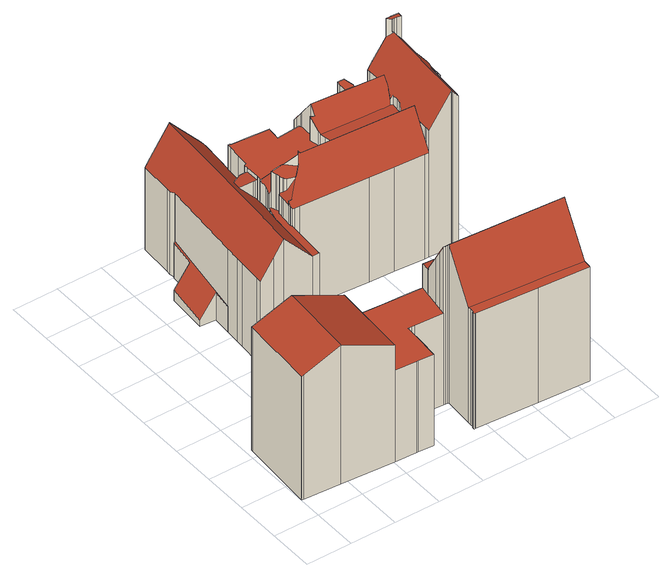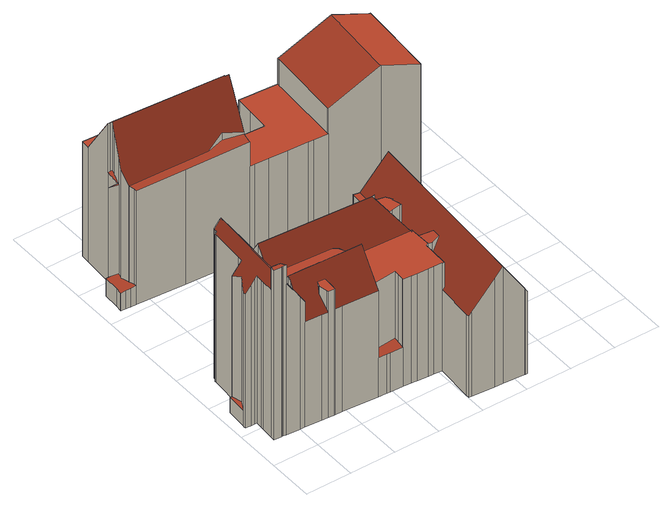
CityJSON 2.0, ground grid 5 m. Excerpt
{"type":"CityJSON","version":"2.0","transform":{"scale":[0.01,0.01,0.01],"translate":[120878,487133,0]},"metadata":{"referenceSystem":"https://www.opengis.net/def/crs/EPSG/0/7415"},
"CityObjects":{
"building1":{"type":"Building","attributes":{"dak_type":"slanted","data_area":224.18,"data_coverage":0.897,"geconstateerd":false,"gid":17597511,"h_dak_50p":15.07,"h_dak_70p":15.88,"h_dak_max":18.97,"h_dak_min":2.11,"h_maaiveld":0.057,"kas_warenhuis":false,"lod11_replace":false,"ondergronds_type":"above ground","oorspronkelijkbouwjaar":1005,"pw_actueel":"yes","pw_bron":"ahn3","reconstructie_methode":"tudelft3d-geoflow","reconstruction_skipped":false,"rmse_lod12":2.66,"rmse_lod13":3.44,"rmse_lod22":0.297,"rn":1,"status":"Pand in gebruik","t_run":385.33,"val3dity_codes_lod12":"[]","val3dity_codes_lod13":"[]","val3dity_codes_lod22":"[]"},"children":["building1-1"]},
"building1-1":{"type":"BuildingPart","parents":["building1"],"geometry":[{"type":"Solid","lod":"2.2","boundaries":[[[[0,1,2,3,4,5,6,7,8,9,10,11,12,13,14,15,16,17,18,19,20,21,22,23,24,25,26,27,28,29,30,31,32,33,34,35,36,37,38,39,40,41,42,43,44,45,46,47,48,49,50,51,52,53,54]],[[55,6,5,56,57]],[[58,29,28,59]],[[60,61,62,63]],[[64,63,62,65,66]],[[67,25,24,68]],[[69,26,25,67]],[[70,54,53,71]],[[72,10,9,73]],[[74,40,39,75]],[[73,9,8,76]],[[77,34,33,78]],[[79,41,40,74]],[[80,1,0,81]],[[82,11,10,72]],[[83,48,47,84]],[[76,8,7,85]],[[85,7,6,55]],[[86,15,14,87]],[[88,12,11,82]],[[89,87,14,13,90]],[[59,28,27,91]],[[91,27,26,69]],[[90,13,12,88]],[[92,93,87,89]],[[94,16,15,86]],[[95,35,34,77]],[[71,53,52,96]],[[96,52,51,97]],[[98,18,17,99]],[[75,39,38,100]],[[84,47,46,101]],[[102,20,19,103]],[[101,46,45,104]],[[105,106,22,21,107]],[[108,50,49,109]],[[110,111,109,112]],[[97,51,50,108]],[[99,17,16,94]],[[113,42,41,79]],[[114,44,43,115]],[[115,43,42,113]],[[100,38,37,116]],[[103,19,18,98]],[[117,118,119,120]],[[121,122,111,110]],[[112,109,49,48,83]],[[123,2,1,80]],[[124,4,3,125]],[[125,3,2,123]],[[81,0,54,70]],[[126,127,63,64]],[[66,65,128,129]],[[129,128,130,131]],[[61,30,29,58]],[[132,133,134,135]],[[136,137,127,126]],[[138,139,137,136]],[[140,141,139,138]],[[78,33,32,141,140]],[[104,45,44,114]],[[142,143,144,122,121]],[[145,146,143,142]],[[120,119,144,143]],[[146,145,147]],[[148,31,30,61,60]],[[57,56,149,150]],[[56,5,4,124]],[[151,36,35,95]],[[116,37,36,151]],[[131,130,133,132]],[[135,134,106,105]],[[152,23,22,106]],[[68,24,23,152]],[[141,32,31,148]],[[150,149,93,92]],[[153,102,118,117]],[[107,21,20,102,153]],[[90,88,82,72,73,76,85,55,154,155]],[[99,94,86,87,93,149,56,124,125,123,80,81,70,71,96,97,108,109,111,122,144,119,118,102,103,98]],[[57,150,92,89,90,155,154,55]],[[114,156,157,158,159,78,140,138,136,104]],[[116,151,95,77,78,159,158,157,156,114,115,113,79,74,75,100]],[[68,152,106,134,133,130,128,65,62,61,58,59,91,69,67]],[[131,160,161,162,147,145,142,121,110,112,83,84,101,104,136,126,64,66,129]],[[141,148,60,63,127,137,139]],[[107,153,117,120,143,146,147,162,161,160,131,132,135,105]]]],"semantics":{"surfaces":[{"type":"GroundSurface"},{"type":"WallSurface","on_footprint_edge":true},{"type":"WallSurface","on_footprint_edge":false},{"type":"RoofSurface"}],"values":[[0,1,1,2,2,1,1,1,1,1,1,1,1,1,1,1,1,1,1,1,1,1,1,1,2,1,1,1,1,1,1,1,1,1,1,1,2,1,1,1,1,1,1,1,2,2,1,1,1,1,1,2,2,2,1,2,2,2,2,1,1,2,2,2,2,1,2,1,1,1,2,2,1,1,1,2,2,1,3,3,3,3,3,3,3,3,3]]}}]},
"building2":{"type":"Building","attributes":{"dak_type":"slanted","data_area":269.65,"data_coverage":0.831,"geconstateerd":false,"gid":17598532,"h_dak_50p":14.29,"h_dak_70p":15.62,"h_dak_max":22,"h_dak_min":2.66,"h_maaiveld":0.9,"kas_warenhuis":false,"lod11_replace":false,"ondergronds_type":"above ground","oorspronkelijkbouwjaar":1905,"pw_actueel":"yes","pw_bron":"ahn3","reconstructie_methode":"tudelft3d-geoflow","reconstruction_skipped":false,"rmse_lod12":2.62,"rmse_lod13":2.63,"rmse_lod22":0.707,"rn":1,"status":"Pand in gebruik","t_run":697.75,"val3dity_codes_lod12":"[]","val3dity_codes_lod13":"[]","val3dity_codes_lod22":"[]"},"children":["building2-1"]},
"building2-1":{"type":"BuildingPart","parents":["building2"],"geometry":[{"type":"Solid","lod":"2.2","boundaries":[[[[163,164,165,166,167,168,169,170,171,172,173,174,175,176,177,178,179,180,181,182,183,184,185,186,187,188,189,190,191,192,193,194,195,196,197,198,199,200,201,202,203,204,205,206,207,208,209,210,211,212,213,214,215,216,217,218,219,220,221,222,223,224,225,226,227,228,229,230,231,232,233,234,235,236,237,238,239,240,241,242,243]],[[244,245,246]],[[247,180,179,248]],[[249,217,216,250]],[[251,252,209,208,253]],[[254,181,180,247]],[[255,182,181,254]],[[256,195,194,257]],[[258,192,191,259]],[[260,227,226,261]],[[262,236,235,263]],[[264,230,229,265]],[[250,216,215,266]],[[267,171,170,268]],[[269,270,177,176,271]],[[272,273,274,275]],[[276,219,218,277]],[[278,279,280,281]],[[282,184,183,283]],[[284,185,184,282,285]],[[286,189,188,287]],[[283,183,182,255]],[[288,289,252,251]],[[290,211,210,291]],[[292,293,294]],[[295,296,297]],[[298,174,173,299]],[[299,173,172,300]],[[301,175,174,298]],[[271,176,175,301]],[[248,179,178,302]],[[302,178,177,270]],[[303,304,305,306]],[[307,167,166,308]],[[309,310,311]],[[312,169,168,313]],[[314,315,316,317,318]],[[315,213,212,319]],[[300,172,171,267]],[[268,170,169,312]],[[320,321,322]],[[323,324,325,326]],[[327,328,329]],[[330,331,332,333]],[[334,205,204,335]],[[326,325,241,240,336]],[[337,338,324,323]],[[339,340,338,337]],[[341,242,241,325]],[[340,339,322]],[[342,343,344,345]],[[346,347,348,349]],[[349,348,350,351]],[[336,240,239,352]],[[352,239,238,353]],[[354,234,233,355]],[[353,238,237,356]],[[356,237,236,262]],[[357,358,347,346]],[[359,203,202,360]],[[361,362,360,363]],[[253,208,207,364,365]],[[366,206,205,334,367]],[[368,369,370,371]],[[266,215,214,372]],[[291,210,209,252]],[[372,214,213,315,314]],[[373,374,375,376]],[[377,378,379,380]],[[381,382,362,361]],[[367,334,383,384]],[[384,383,385,386]],[[387,388,293,292]],[[389,390,391,392]],[[392,391,393]],[[394,308,166,165,395]],[[396,190,189,286]],[[259,191,190,396]],[[395,165,164,397]],[[398,163,243,399]],[[400,401,402,403]],[[404,405,406,407]],[[408,409,410,411]],[[412,413,289,288]],[[365,364,388,387]],[[364,207,206,366]],[[369,368,329]],[[317,316,414,415]],[[416,417,418,419]],[[419,418,420,421,422]],[[423,290,424,425]],[[426,427,393]],[[318,317,273,272]],[[285,282,270,269]],[[428,429,430,431]],[[432,433,434]],[[435,436,434]],[[437,438,439,440,441]],[[442,443,444]],[[445,446,447]],[[448,449,450,451]],[[407,406,452,453]],[[453,452,454,309]],[[455,456,457,458]],[[459,460,461,462]],[[431,430,460,459]],[[287,188,187,463]],[[399,243,242,341]],[[463,187,186,464]],[[245,244,465]],[[466,467,405,404]],[[468,198,197,469]],[[470,471,390,389]],[[296,295,374,373]],[[472,473,474,475]],[[275,274,476,477]],[[477,476,277,478]],[[478,277,218,217,249]],[[415,414,479]],[[480,222,221,481]],[[482,220,219,276]],[[483,224,223,484]],[[485,486,225,224,483]],[[313,168,167,307]],[[487,488,489,490]],[[490,489,491,492]],[[493,494,495]],[[492,491,494,493]],[[464,186,185,284]],[[321,320,446,445]],[[496,497,443,442]],[[345,344,497,496]],[[462,461,488,487]],[[498,499,433,432]],[[458,457,436,435]],[[500,328,327,456,455]],[[328,500,501]],[[335,204,203,359]],[[502,503,343,342]],[[261,226,225,486]],[[475,474,486,485]],[[310,309,454,449,448]],[[451,450,308,394]],[[504,505,506,331,330]],[[265,229,228,473,472]],[[507,231,230,264]],[[397,164,163,398]],[[508,509,510]],[[509,508,413,412]],[[425,424,427,426]],[[319,212,211,290,423]],[[484,223,222,480]],[[511,512,429,428]],[[512,513,279,278]],[[386,385,513,512,511]],[[411,410,465]],[[514,515,358,357]],[[515,514,516]],[[471,470,517]],[[518,196,195,256]],[[519,520,521,522]],[[523,524,525,526]],[[527,528,438,437]],[[529,530,528,527]],[[421,420,409,408]],[[422,421,439,438]],[[371,370,530,529]],[[531,532,401,400]],[[306,305,533,534,535]],[[535,534,532,531]],[[536,537,538]],[[331,506,539,540]],[[540,539,537,536]],[[376,375,541,332]],[[333,332,541,524,523]],[[351,350,503,502]],[[542,201,200,543]],[[441,440,304,303]],[[520,544,545,546]],[[526,525,544,520,519]],[[522,521,547]],[[548,549,505,504]],[[380,379,549,548]],[[257,194,193,550]],[[550,193,192,258]],[[263,235,234,354]],[[551,232,231,507]],[[552,553,378,377]],[[469,197,196,518,554]],[[554,518,553,552]],[[555,199,198,468]],[[543,200,199,555]],[[363,360,202,201,542]],[[534,533,467,466]],[[281,280,382,381]],[[403,402,499,498]],[[546,545,417,416]],[[355,233,232,551]],[[473,228,227,260]],[[481,221,220,482]],[[318,272,275,477,478,249,250,266,372,314]],[[270,282,283,255,254,247,248,302]],[[355,551,507,264,265,472,475,485,483,484,480,481,482,276,277,476,274,273,317,415,479,556,557,558,352,353,356,262,263,354]],[[284,285,269,271,301,298,299,300,267,559,560,561,562,259,396,286,287,463,464]],[[397,398,399,341,325,324,338,340,322,321,501,500,455,458,435,434,433,563,564,311,310,448,451,394,395]],[[509,412,288,251,253,365,387,292,294,510]],[[413,508,510,294,293,388,364,366,367,384,386,511,428,565,566,567,568,569,389,392,393,427,424,290,291,252,289]],[[515,516,517,470,389,569,568,567,566,565,428,431,459,462,487,570,571,572,573,347,358]],[[401,532,534,466,404,407,453,309,311,564,563,433,499,402]],[[535,531,400,403,498,432,434,436,457,456,327,329,368,371,529,527,437,441,303,306]],[[376,332,331,540,536,538,297,296,373]],[[503,350,348,347,573,572,571,570,487,490,492,493,495,444,443,497,344,343]],[[574,547,369,329,328,501,321,445,447,496,442,444,495,494,491,575]],[[546,416,419,422,438,528,530,370,369,547,521,520]],[[410,409,420,418,417,545,544,525,524,541,375,374,295,297,538,537,539,506,505,549,379,378,553,518,256,257,550,258,259,562,561,560,559,267,268,576,246,245,465]],[[382,280,279,513,385,383,334,335,359,360,362]],[[349,351,502,342,345,496,447,446,320,322,339,337,323,326,336,352,558,557,556,479,414,316,315,319,423,425,426,393,391,390,471,517,516,514,357,346]],[[467,533,305,304,440,439,421,408,411,465,244,246,576,268,312,313,307,308,450,449,454,452,406,405]],[[281,381,361,363,542,543,555,468,469,554,552,377,380,548,504,330,333,523,526,519,522,547,574,575,491,489,488,461,460,430,429,512,278]],[[473,260,261,486,474]]]],"semantics":{"surfaces":[{"type":"GroundSurface"},{"type":"WallSurface","on_footprint_edge":false},{"type":"WallSurface","on_footprint_edge":true},{"type":"RoofSurface"}],"values":[[0,1,2,2,2,2,2,2,2,2,2,2,2,2,2,1,2,1,2,2,2,2,1,2,1,1,2,2,2,2,2,2,1,2,1,2,1,2,2,2,1,1,1,1,2,2,1,1,2,1,1,1,1,2,2,2,2,2,1,2,1,2,2,1,2,2,2,1,1,1,1,1,1,1,1,2,2,2,2,2,1,1,1,1,1,2,1,1,1,1,1,1,1,1,1,1,1,1,1,1,1,1,1,1,1,1,2,2,2,1,1,2,1,1,1,1,1,2,1,2,2,2,2,2,1,1,1,1,2,1,1,1,1,1,1,1,1,2,1,2,1,1,1,1,2,2,2,1,1,1,2,2,1,1,1,1,1,1,1,2,1,1,1,1,1,1,1,1,1,1,1,1,1,1,1,1,2,1,1,1,1,1,1,2,2,2,2,1,2,1,2,2,2,1,1,1,1,2,2,2,3,3,3,3,3,3,3,3,3,3,3,3,3,3,3,3,3,3,3,3]]}}]}
},
"vertices":[
[1450,362,6],[1438,189,6],[1437,166,6],[1266,177,6],[1252,178,6],[1013,194,6],[432,232,6],[23,259,6],[5,260,6],[6,271,6],[59,1079,6],[61,1108,6],[64,1108,6],[497,1080,6],[1064,1042,6],[1223,1032,6],[1280,1028,6],[1510,1013,6],[1710,999,6],[1867,989,6],[1915,986,6],[2613,940,6],[3142,905,6],[3204,901,6],[3262,897,6],[3310,894,6],[3309,884,6],[3304,810,6],[3293,639,6],[3272,641,6],[3268,641,6],[3170,647,6],[3160,489,6],[3138,150,6],[3132,66,6],[3131,54,6],[2568,91,6],[1885,136,6],[1880,136,6],[1870,137,6],[1872,164,6],[1881,163,6],[1885,163,6],[1885,209,6],[1887,240,6],[1910,572,6],[1899,573,6],[1900,576,6],[1880,578,6],[1853,579,6],[1544,600,6],[1505,602,6],[1476,604,6],[1466,605,6],[1465,588,6],[432,232,1655],[1013,194,1092],[1013,194,1397],[3272,641,217],[3293,639,214],[3268,641,1282],[3268,641,217],[3169,668,228],[3169,668,1282],[3169,668,1606],[3188,727,226],[3188,727,1509],[3310,894,214],[3262,897,219],[3309,884,214],[1465,588,1094],[1466,605,1094],[59,1079,1471],[6,271,1479],[1872,164,1379],[1870,137,1379],[5,260,1479],[3132,66,1367],[3138,150,1367],[1881,163,1379],[1438,189,1093],[1450,362,1094],[61,1108,1470],[1880,578,1887],[1900,576,1887],[23,259,1486],[1223,1032,1095],[1064,1042,1095],[64,1108,1472],[1064,1042,1398],[497,1080,1650],[3304,810,214],[1064,1030,1398],[1064,1030,1095],[1280,1028,1095],[3131,54,1367],[1476,604,1094],[1505,602,1094],[1710,999,1096],[1510,1013,1095],[1880,136,1379],[1899,573,1892],[1915,986,1096],[1867,989,1096],[1910,572,1892],[3142,905,1361],[3142,905,232],[2613,940,1370],[1544,600,1094],[1853,579,1095],[1863,645,1781],[1863,645,1095],[1853,579,1887],[1885,163,1379],[1887,240,1379],[1885,209,1379],[1885,136,1379],[1914,980,1383],[1914,980,1096],[1900,888,1096],[1900,888,1391],[1875,724,1654],[1875,724,1095],[1437,166,1093],[1252,178,1093],[1266,177,1093],[3129,548,1800],[3129,548,1302],[3164,818,229],[3164,818,1368],[3162,818,230],[3162,818,1369],[3164,821,1368],[3164,821,230],[3150,874,231],[3150,874,1364],[3111,492,1891],[3111,492,1312],[3131,491,1891],[3131,491,1311],[3160,489,1891],[3160,489,1310],[1898,872,1417],[1898,872,1393],[1898,872,1096],[2111,820,1477],[2111,820,1392],[2291,867,1384],[3170,647,1285],[1015,213,1092],[1015,213,1397],[2568,91,1372],[3204,901,226],[1915,986,1382],[433,247,1655],[495,1058,1650],[2415,202,1374],[2549,192,1372],[2728,180,1371],[3120,151,1367],[2738,842,1376],[2589,850,1379],[2460,857,1381],
[2291,2309,90],[1533,2359,90],[1480,2362,90],[1460,2364,90],[1454,2364,90],[1424,1914,90],[1424,1907,90],[1352,1912,90],[1043,1932,90],[928,1940,90],[789,1949,90],[793,2008,90],[809,2257,90],[815,2350,90],[829,2504,90],[826,2504,90],[839,2704,90],[669,2716,90],[698,3155,90],[868,3143,90],[886,3413,90],[900,3412,90],[901,3425,90],[890,3477,90],[894,3533,90],[918,3899,90],[938,3897,90],[947,3897,90],[1181,3881,90],[1268,3876,90],[1523,3859,90],[1553,3857,90],[1550,3820,90],[1523,3409,90],[1523,3402,90],[1609,3396,90],[1670,3392,90],[1794,3384,90],[1850,3380,90],[1942,3374,90],[2081,3365,90],[2120,3362,90],[2210,3356,90],[2597,3331,90],[2680,3325,90],[2692,3325,90],[2754,3321,90],[2825,3316,90],[3004,3304,90],[3062,3300,90],[3205,3291,90],[3242,3288,90],[3253,3288,90],[3262,3287,90],[3341,3282,90],[3338,3230,90],[3330,3106,90],[3328,3072,90],[3323,2998,90],[3346,2996,90],[3390,2993,90],[3451,2989,90],[3449,2958,90],[3448,2946,90],[3434,2728,90],[3410,2730,90],[3373,2732,90],[3329,2735,90],[3306,2736,90],[3303,2686,90],[3278,2305,90],[3277,2290,90],[3259,2291,90],[3258,2274,90],[3255,2245,90],[3190,2249,90],[3182,2250,90],[3174,2250,90],[2937,2266,90],[2894,2269,90],[2558,2291,90],[1392,2515,1128],[1392,2515,1129],[1387,2437,1128],[669,2716,162],[839,2704,415],[3341,3282,2111],[3262,3287,2112],[2754,3321,1591],[2754,3321,1345],[2692,3325,1591],[698,3155,217],[868,3143,470],[1550,3820,1058],[1553,3857,1058],[1268,3876,1382],[1181,3881,1482],[3434,2728,268],[3448,2946,271],[3258,2274,1866],[3259,2291,1865],[3329,2735,1815],[3373,2732,1757],[3253,3288,2112],[1043,1932,1476],[1352,1912,1124],[829,2504,1078],[829,2504,394],[815,2350,1074],[3249,3241,2116],[3249,3241,1963],[3259,3240,1950],[3259,3240,2116],[3330,3106,1846],[3338,3230,1847],[2192,3254,1359],[2192,3254,563],[1930,3230,570],[1930,3230,1362],[900,3412,524],[886,3413,503],[901,3425,1092],[900,3412,1092],[938,3897,1100],[918,3899,1068],[2757,3305,1591],[2757,3305,1367],[3004,3304,1341],[2825,3316,1344],[2676,3279,1590],[2676,3279,1412],[2666,3154,1587],[1417,2908,1134],[1417,2908,1318],[1263,2919,1309],[793,2008,1076],[789,1949,1076],[928,1940,1294],[809,2257,1075],[826,2504,390],[1473,2624,1561],[1473,2624,1138],[1481,2590,1139],[1481,2590,1560],[1454,2364,1136],[1460,2364,1137],[1447,2411,1352],[1447,2411,1406],[1484,2409,1406],[1424,1907,1133],[1424,1914,1133],[3205,3291,2112],[3205,3291,1892],[3238,3243,1946],[3238,3243,1977],[3238,3243,2116],[3062,3300,1676],[2953,2514,1593],[2953,2514,1721],[2948,2432,1593],[2940,2312,1594],[2940,2312,1405],[2937,2266,1333],[2937,2266,1594],[1703,2609,1559],[1703,2609,1700],[1608,2708,1560],[1453,3051,1366],[1453,3051,1319],[1455,2905,1320],[1455,2905,1363],[2210,3356,552],[2120,3362,553],[3174,2250,1949],[2941,2325,1594],[2941,2325,1425],[2946,2410,1593],[2946,2410,1559],[2894,2269,1333],[2968,2744,1592],[2968,2744,1469],[2933,2688,1463],[2933,2688,1545],[2952,2875,1554],[2952,2875,1484],[2976,2873,1483],[2976,2873,1591],[2972,2807,1476],[2972,2807,1591],[3182,2250,1962],[3190,2249,1951],[3277,2290,1842],[3278,2305,1842],[3255,2245,1867],[2965,2907,1571],[2965,2907,1529],[2081,3365,554],[1942,3374,555],[1941,3362,1365],[1941,3362,556],[1942,3374,1365],[2680,3325,1347],[2680,3325,1591],[2597,3331,1348],[2210,3356,1354],[1601,2715,1560],[1601,2715,1550],[1575,2710,1511],[1575,2710,1560],[3242,3288,2112],[1419,2907,1318],[1419,2907,1131],[1432,2907,1117],[1432,2907,1319],[1496,3359,1371],[1496,3359,1081],[1490,3241,1079],[1490,3241,1369],[1935,3295,1363],[1935,3295,564],[2209,3319,556],[2209,3319,1407],[2207,3255,563],[2207,3255,1496],[2679,3316,1591],[2679,3316,1360],[2997,3039,1712],[2997,3039,1605],[2998,3069,1604],[2998,3069,1670],[2999,3119,1600],[1460,2364,1333],[1480,2362,1333],[947,3897,1114],[1533,2359,1333],[2291,2309,1333],[2558,2291,1333],[1496,2544,1560],[1496,2544,1406],[1511,2519,1430],[1511,2519,1560],[1459,2530,1355],[1459,2530,1136],[1457,2510,1136],[1457,2510,1354],[1428,2661,1133],[1428,2661,1101],[1399,2544,1124],[1399,2544,1129],[2774,3215,1589],[2774,3215,1490],[3239,3241,1947],[3239,3241,1976],[1446,2734,1320],[1446,2734,1086],[1442,2718,1089],[1442,2718,1314],[1434,2687,1096],[1434,2687,1133],[1434,2687,1301],[3004,3304,1589],[3003,3273,1384],[3003,3273,1591],[3003,3264,1591],[3003,3264,1397],[2203,3090,1727],[2203,3090,1355],[2201,3021,1354],[2201,3021,1633],[1599,2499,1560],[1599,2499,1559],[1600,2500,1560],[1610,2508,1573],[1610,2508,1560],[1456,2690,1561],[1456,2690,1334],[1456,2690,1136],[1469,2637,1138],[1469,2637,1561],[2879,2691,1464],[2879,2691,1463],[2867,2692,1463],[2957,2585,1615],[2957,2585,1592],[2958,2600,1592],[1444,2380,1356],[1444,2380,1135],[1445,2378,1135],[1445,2378,1354],[1447,2414,1135],[1447,2414,1353],[1447,2411,1135],[1695,2596,1720],[1695,2596,1559],[1663,2550,1560],[1663,2550,1644],[2150,3031,1643],[2150,3031,1355],[2176,2942,1352],[2176,2942,1522],[894,3533,1070],[890,3477,1070],[1393,2519,1129],[1463,2575,1356],[1463,2575,1137],[1609,3396,1370],[1523,3402,1372],[2995,2981,1633],[2995,2981,1609],[3410,2730,1709],[3410,2730,270],[3384,2837,274],[3384,2837,1752],[3288,3236,1912],[3288,3236,2116],[3338,3230,2116],[3248,3227,1963],[3346,2996,1816],[3323,2998,1846],[3328,3072,1846],[3451,2989,1680],[3390,2993,1758],[3449,2958,1679],[3449,2958,271],[2183,2916,1487],[2183,2916,1352],[2197,2865,1350],[2197,2865,1482],[2213,2811,1349],[2213,2811,1475],[2223,2776,1472],[2223,2776,1400],[2265,2729,1466],[2911,2654,1516],[2911,2654,1459],[1592,2500,1560],[1592,2500,1549],[1703,2609,1740],[1717,2595,1720],[2969,2760,1592],[2969,2760,1471],[1453,3095,1366],[1453,3095,1108],[1453,3051,1104],[3306,2736,1844],[2776,3205,1505],[2776,3205,1589],[2751,3148,1587],[2207,3231,1530],[2207,3231,1358],[2207,3231,565],[2980,2945,1590],[2980,2945,1582],[2981,2951,1590],[2984,2954,1595],[1523,3409,1055],[1455,2851,1362],[1455,2851,1336],[1469,2851,1357],[1469,2851,1361],[1455,2892,1362],[1455,2892,1089],[1455,2868,1087],[1455,2868,1362],[1472,2693,1561],[1472,2693,1358],[1475,2693,1561],[1475,2693,1362],[1489,2556,1560],[1489,2556,1395],[1473,2584,1138],[1473,2584,1368],[1473,2584,1560],[1375,3060,1315],[1375,3060,1194],[1270,3013,1309],[1429,3054,1132],[1429,3054,1318],[1455,2905,1091],[1850,3380,1366],[1794,3384,1367],[1455,2851,1086],[1456,2774,1078],[1456,2774,1335],[1472,2850,1361],[1482,3108,1366],[1482,3108,1076],[1523,3859,1092],[3303,2686,1844],[1499,3411,1372],[1499,3411,1083],[1523,3409,1372],[1670,3392,1369],[3186,2310,1962],[3185,2296,1962],[3184,2282,1962],[1050,2035,1476],[1075,2380,1477],[1150,3439,1480],[1180,3868,1482],[1518,2436,1451],[1488,2412,1411],[2425,3076,1723],[2658,3061,1719],[2668,3060,1718],[2711,3057,1718],[2806,3051,1716],[2660,2890,1485],[2835,2881,1484],[2872,2879,1484],[2904,2877,1484],[1595,2844,1359],[2190,2812,1350],[1353,1918,1124]
]}
